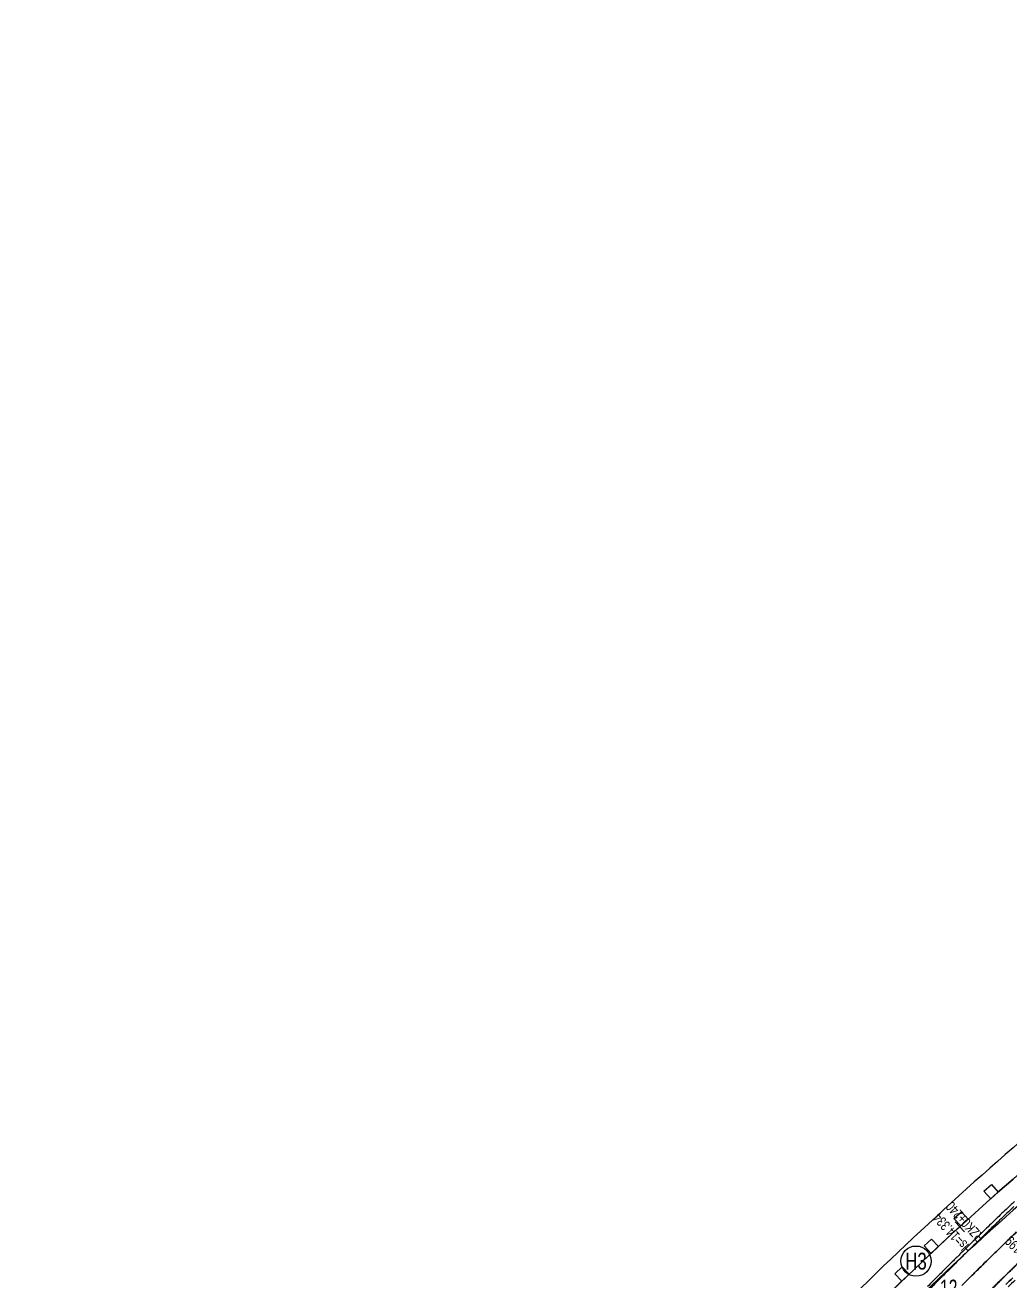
# Model space of a CAD drawing. Extents: x 0 to 558779, y 0 to 2762081.
# Drawn here: x 519680.3 to 519826.8, y 2757860.4 to 2758047.2 of the extents above; entities that cross this region are included whole.
import ezdxf
from ezdxf.enums import TextEntityAlignment as Align

# ---------------------------------------------------------------- set-up
doc = ezdxf.new("R2010")
doc.units = 0
doc.header["$LTSCALE"] = 20
doc.linetypes.add('CENTER', pattern=[2, 1.25, -0.25, 0.25, -0.25])
for name, color, linetype in [('B-标线', 8, 'Continuous'), ('DL-中心线', 10, 'Continuous'), ('DL-人行道边线', 1, 'Continuous'), ('DL-树池', 110, 'Continuous'), ('DL-非机动车道边线', 6, 'Continuous'), ('L-洛秀互通匝道边线', 140, 'Continuous'), ('L-辅路绿化带', 3, 'Continuous'), ('QL-墩号', 6, 'Continuous'), ('XW_H', 7, 'Continuous'), ('XW_RZ-海江左慢行', 7, 'Continuous'), ('桩号-RZ-海江左慢行', 7, 'Continuous'), ('设计高-H', 7, 'Continuous'), ('设计高-RZ-海江左慢行', 7, 'Continuous'), ('设计高-地面高-RZ-海江左慢行', 7, 'Continuous')]:
    doc.layers.add(name, color=color, linetype=linetype)
doc.layers.add('坐标标注', color=6, linetype='Continuous', plot=False)
doc.styles.get("Standard").update_dxf_attribs({"font": 'fsdb_e.shx', "width": 0.7, "bigfont": 'hzdx.shx'})

# ---------------------------------------------------------------- blocks, each defined once
blk = doc.blocks.new('shuchi02')
at = {"layer": 'DL-树池', "color": 3}
blk.add_lwpolyline([(-0.75, 0), (0.75, 0), (0.75, -1.5), (-0.75, -1.5)], close=True, dxfattribs=at)

msp = doc.modelspace()

# ---------------------------------------------------------------- linework, layer by layer
at = {"layer": 'B-标线', "lineweight": 35, "flags": 128}
for points in [[(519827.604, 2757867.793, 0.0005556), (519826.722, 2757866.943, 0.0005556), (519825.811, 2757866.061, 0.0005556), (519824.868, 2757865.144, 0.0005556), (519823.888, 2757864.188, 0.0005556), (519822.868, 2757863.187, 0.0005556), (519821.8, 2757862.135, 0.0005556), (519820.677, 2757861.024, 0.0005556), (519819.489, 2757859.843, 0.0005556)], [(519827.31, 2757862.637, 0.0005556), (519826.336, 2757861.686, 0.0005556), (519825.321, 2757860.691, 0.0005556), (519824.259, 2757859.645, 0.0005556)], [(519827.036, 2757860.972, 0.0005556), (519826.022, 2757859.978, 0.0005556)]]:
    msp.add_lwpolyline(points, format="xyb", dxfattribs=at)
at = {"layer": 'DL-中心线', "linetype": 'CENTER', "lineweight": 35, "ltscale": 5, "flags": 128}
for points in [[(519972.856, 2758047.225), (519967.618, 2758032.372, -0.1331082), (519905.246, 2757941.929), (519834.024, 2757881.645, 0.024432), (519798.335, 2757848.312), (519745.375, 2757793.77, 0.1531871), (519723.827, 2757750.995, -0.0264889), (519719.296, 2757730.309), (519694.524, 2757640.305, -0.1563706), (519677.824, 2757614.75, 0.2358019), (519655.675, 2757565.927), (519656.284, 2757549.573, 0.1125263), (519662.027, 2757528.103, -0.1102366), (519681.372, 2757457.065, -0.1911274), (519652.574, 2757373.373, -0.0218671), (519613.482, 2757331.648, 0.0327793), (519560.053, 2757272.069, -0.037184), (519540.027, 2757250.129), (519529.545, 2757240.233, 0.0025362), (519524.323, 2757235.253)], [(519983.23, 2758043.567, -0.0000614), (519982.583, 2758041.733, -0.0001841), (519981.936, 2758039.9, -0.0003069), (519981.286, 2758038.067, -0.0004296), (519980.634, 2758036.235, -0.0005524), (519979.978, 2758034.405, -0.0006752), (519979.317, 2758032.576, -0.0007979), (519978.652, 2758030.749, -0.0009207), (519977.98, 2758028.924, -0.0010434), (519977.301, 2758027.102, -0.0011048), (519976.648, 2758025.374, -0.0011048), (519976.045, 2758023.8, -0.0011048), (519975.481, 2758022.346, -0.0011048), (519974.948, 2758020.988, -0.0011048), (519974.439, 2758019.71, -0.0011048), (519973.951, 2758018.5, -0.0011048), (519973.481, 2758017.348, -0.0011048), (519973.026, 2758016.247, -0.0011048), (519972.584, 2758015.192, -0.0011048), (519972.154, 2758014.177, -0.0011048), (519971.734, 2758013.198, -0.0011048), (519971.323, 2758012.252, -0.0011048), (519970.92, 2758011.336, -0.0005524), (519970.722, 2758010.889, -0.1065559), (519916.03, 2757936.021, -0.0005524), (519915.664, 2757935.696, -0.0011048), (519914.913, 2757935.034, -0.0011048), (519914.137, 2757934.355, -0.0011048), (519913.332, 2757933.657, -0.0011048), (519912.496, 2757932.939, -0.0011048), (519911.625, 2757932.197, -0.0011048), (519910.715, 2757931.429, -0.0011048), (519909.761, 2757930.63, -0.0011048), (519908.756, 2757929.798, -0.0011048), (519907.694, 2757928.925, -0.0011048), (519906.562, 2757928.003, -0.0011048), (519905.348, 2757927.024, -0.0011048), (519904.032, 2757925.971, -0.0011048), (519902.584, 2757924.824, -0.0010434), (519901.055, 2757923.623, -0.0009207), (519899.521, 2757922.428, -0.0007979), (519897.983, 2757921.238, -0.0006752), (519896.442, 2757920.053, -0.0005524), (519894.897, 2757918.872, -0.0004296), (519893.351, 2757917.693, -0.0003069), (519891.802, 2757916.517, -0.0001841), (519890.252, 2757915.343, -0.0000614), (519888.702, 2757914.169, 0.000027), (519887.152, 2757912.995, 0.000081), (519885.602, 2757911.821, 0.000135), (519884.053, 2757910.646, 0.000189), (519882.504, 2757909.47, 0.0002431), (519880.956, 2757908.293, 0.0002971), (519879.41, 2757907.115, 0.0003511), (519877.865, 2757905.934, 0.0004051), (519876.322, 2757904.751, 0.0004591), (519874.781, 2757903.565, 0.0004861), (519873.319, 2757902.436, 0.0004861), (519871.987, 2757901.403, 0.0004861), (519870.757, 2757900.445, 0.0004861), (519869.607, 2757899.546, 0.0004861), (519868.525, 2757898.697, 0.0004861), (519867.5, 2757897.889, 0.0004861), (519866.525, 2757897.117, 0.0004861), (519865.592, 2757896.376, 0.0004861), (519864.698, 2757895.663, 0.0004861), (519863.837, 2757894.973, 0.0004861), (519863.007, 2757894.306, 0.0004861), (519862.205, 2757893.658, 0.0004861), (519861.427, 2757893.028, 0.0002431), (519861.047, 2757892.719, 0.0192773), (519832.113, 2757867.261, 0.0002778), (519831.707, 2757866.875, 0.0005556), (519830.88, 2757866.086, 0.0005556), (519830.03, 2757865.27, 0.0005556), (519829.153, 2757864.425, 0.0005556), (519828.248, 2757863.549, 0.0005556), (519827.31, 2757862.637, 0.0005556), (519826.336, 2757861.686, 0.0005556), (519825.321, 2757860.691, 0.0005556), (519824.259, 2757859.645, 0.0005556), (519823.141, 2757858.539, 0.0005556), (519821.959, 2757857.363, 0.0005556), (519820.697, 2757856.104, 0.0005556), (519819.337, 2757854.74, 0.0005556), (519817.85, 2757853.242, 0.0005247), (519816.288, 2757851.661, 0.000463), (519814.728, 2757850.078, 0.0004012), (519813.172, 2757848.492, 0.0003395), (519811.618, 2757846.903, 0.0002778), (519810.066, 2757845.313, 0.000216), (519808.516, 2757843.721, 0.0001543), (519806.966, 2757842.128, 0.0000926), (519805.418, 2757840.534, 0.0000309), (519803.87, 2757838.94), (519779.374, 2757813.711, -0.0001929), (519773.954, 2757808.133, -0.0005787), (519768.526, 2757802.562, -0.0009645), (519763.08, 2757797.009, -0.0013503), (519757.609, 2757791.48, -0.0017361), (519752.104, 2757785.986, -0.0021219), (519746.557, 2757780.534, -0.0025077), (519740.96, 2757775.134, -0.0028935), (519735.304, 2757769.795, -0.0032793), (519729.583, 2757764.526, -0.0034722), (519724.082, 2757759.594, -0.0034722), (519719, 2757755.165, -0.0034722), (519714.239, 2757751.131, -0.0034722), (519709.735, 2757747.42, -0.0034722), (519705.44, 2757743.981, -0.0034722), (519701.321, 2757740.776, -0.0034722), (519697.352, 2757737.775, -0.0034722), (519693.513, 2757734.955, -0.0034722), (519689.786, 2757732.297, -0.0034722), (519686.161, 2757729.786, -0.0034722), (519682.625, 2757727.409, -0.0034722), (519679.17, 2757725.155, -0.0034722), (519675.787, 2757723.016, -0.0017361), (519674.122, 2757721.986, -0.1059643), (519563.438, 2757682.96, -0.0009921), (519562.328, 2757682.82, -0.0019841), (519560.058, 2757682.546, -0.0019841), (519557.715, 2757682.283, -0.0019841), (519555.294, 2757682.03, -0.0019841), (519552.785, 2757681.789, -0.0019841), (519550.18, 2757681.558, -0.0019841), (519547.466, 2757681.34, -0.0019841), (519544.63, 2757681.135, -0.0019841), (519541.654, 2757680.943, -0.0019841), (519538.515, 2757680.766, -0.0019841), (519535.184, 2757680.605, -0.0019841), (519531.621, 2757680.46, -0.0019841), (519527.771, 2757680.335, -0.0019841), (519523.551, 2757680.231, -0.0018739), (519519.107, 2757680.156, -0.0016534), (519514.663, 2757680.113, -0.001433), (519510.218, 2757680.096, -0.0012125), (519505.774, 2757680.104, -0.0009921), (519501.329, 2757680.131, -0.0007716), (519496.885, 2757680.173, -0.0005511), (519492.441, 2757680.227, -0.0003307), (519487.997, 2757680.29, -0.0001102), (519483.553, 2757680.356), (519395.692, 2757681.675)]]:
    msp.add_lwpolyline(points, format="xyb", dxfattribs=at)
at = {"layer": 'DL-人行道边线', "flags": 128}
msp.add_lwpolyline([(519905.901, 2757947.116, -0.0046624), (519902.985, 2757944.6), (519831.763, 2757884.316, 0.024432), (519795.824, 2757850.75, 0.024432)], format="xyb", dxfattribs=at)
at = {"layer": 'DL-非机动车道边线', "flags": 128}
msp.add_lwpolyline([(519908.212, 2757944.487, -0.0046624), (519905.246, 2757941.929), (519834.024, 2757881.645, 0.024432), (519798.335, 2757848.312)], format="xyb", dxfattribs=at)
at = {"layer": 'L-洛秀互通匝道边线', "flags": 128}
for points in [[(519827.29, 2757872.334, 0.0002778), (519826.879, 2757871.943, 0.0005556), (519826.04, 2757871.143, 0.0005556), (519825.179, 2757870.316, 0.0005556), (519824.291, 2757869.461, 0.0005556), (519823.374, 2757868.574, 0.0005556), (519822.425, 2757867.651, 0.0005556), (519821.44, 2757866.69, 0.0005556), (519820.414, 2757865.683, 0.0005556), (519819.341, 2757864.626, 0.0005556), (519818.212, 2757863.509, 0.0005556), (519817.019, 2757862.323, 0.0005556), (519815.746, 2757861.052, 0.0005556), (519814.375, 2757859.677, 0.0005556)], [(519827.224, 2757871.581, 0.0005556), (519826.386, 2757870.782, 0.0005556), (519825.525, 2757869.956, 0.0005556), (519824.638, 2757869.101, 0.0005556), (519823.722, 2757868.215, 0.0005556), (519822.774, 2757867.293, 0.0005556), (519821.79, 2757866.332, 0.0005556), (519820.765, 2757865.327, 0.0005556), (519819.692, 2757864.27, 0.0005556), (519818.564, 2757863.154, 0.0005556), (519817.371, 2757861.968, 0.0005556), (519816.099, 2757860.699, 0.0005556), (519814.729, 2757859.324, 0.0005556)], [(519827.036, 2757860.972, 0.0005556), (519826.022, 2757859.978, 0.0005556)], [(519827.385, 2757860.614, 0.0005556), (519826.373, 2757859.621, 0.0005556)]]:
    msp.add_lwpolyline(points, format="xyb", dxfattribs=at)
at = {"layer": 'L-辅路绿化带', "flags": 128}
msp.add_lwpolyline([(519910.523, 2757941.858, -0.0046624), (519907.508, 2757939.257), (519836.286, 2757878.973, 0.024432), (519800.846, 2757845.874, 0.024432)], format="xyb", dxfattribs=at)
at = {"layer": 'QL-墩号'}
msp.add_circle((519812.663, 2757863.453), 2.25, dxfattribs=at)
at = {"layer": 'XW_H', "color": 6, "flags": 128}
msp.add_lwpolyline([(519832.113, 2757867.261, 0.0002532), (519831.746, 2757866.912, 0.0010671), (519830.139, 2757865.375, 0.0012677), (519828.104, 2757863.41, 0.0011677), (519826.079, 2757861.435, 0.0010677), (519824.063, 2757859.451, 0.0009677), (519822.055, 2757857.459, 0.0008677), (519820.054, 2757855.46, 0.0007677), (519818.06, 2757853.454, 0.0006677), (519816.072, 2757851.443, 0.0005677), (519814.088, 2757849.426, 0.0004677), (519812.109, 2757847.406, 0.0003677), (519810.133, 2757845.382, 0.0002677), (519808.16, 2757843.355, 0.0001677), (519806.189, 2757841.327, 0.0000677), (519804.218, 2757839.298), (519803.87, 2757838.94)], format="xyb", dxfattribs=at)
msp.add_lwpolyline([(519832.113, 2757867.261, 0.0002532), (519831.746, 2757866.912, 0.0010671), (519830.139, 2757865.375, 0.0012677), (519828.104, 2757863.41, 0.0011677), (519826.079, 2757861.435, 0.0010677), (519824.063, 2757859.451, 0.0009677), (519822.055, 2757857.459, 0.0008677), (519820.054, 2757855.46, 0.0007677), (519818.06, 2757853.454, 0.0006677), (519816.072, 2757851.443, 0.0005677), (519814.088, 2757849.426, 0.0004677), (519812.109, 2757847.406, 0.0003677), (519810.133, 2757845.382, 0.0002677), (519808.16, 2757843.355, 0.0001677), (519806.189, 2757841.327, 0.0000677), (519804.218, 2757839.298), (519803.87, 2757838.94)], format="xyb", dxfattribs=at)
at = {"layer": 'XW_RZ-海江左慢行', "color": 2}
msp.add_arc((520157.055, 2757500.002), 500, 130.24532, 135.8436, dxfattribs=at)
msp.add_arc((520157.055, 2757500.002), 500, 130.24532, 135.8436, dxfattribs=at)
at = {"layer": '设计高-地面高-RZ-海江左慢行'}
msp.add_line((519819.857, 2757867.832), (519818.505, 2757869.306), dxfattribs=at)

# ---------------------------------------------------------------- block references
at = {"layer": 'DL-树池'}
for p, rotation in [((519824.321, 2757873.215), 221.7183042394622), ((519819.866, 2757869.195), 222.4058535935431), ((519815.46, 2757865.123), 223.093402947624), ((519811.104, 2757860.997), 223.7809523017048)]:
    msp.add_blockref('shuchi02', p, dxfattribs=dict(at, rotation=rotation))

# ---------------------------------------------------------------- texts
at = {"layer": 'QL-墩号', "width": 0.75}
msp.add_text('H3', height=2.5, dxfattribs=at).set_placement((519812.663, 2757863.453), align=Align.MIDDLE_CENTER)
at = {"layer": '坐标标注', "width": 0.7}
msp.add_text('12', height=2.5, dxfattribs=at).set_placement((519816.222, 2757858.202))
at = {"layer": '桩号-RZ-海江左慢行', "width": 0.75}
msp.add_text('RZK0+240', height=1.5, rotation=132.51225, dxfattribs=at).set_placement((519819.402, 2757868.771), align=Align.TOP_CENTER)
at = {"layer": '设计高-H', "width": 0.75}
msp.add_text('Hs=23.199', height=1.5, rotation=133.8862, dxfattribs=at).set_placement((519829.704, 2757864.957), align=Align.BOTTOM_CENTER)
at = {"layer": '设计高-RZ-海江左慢行', "width": 0.75}
msp.add_text('Hs=14.334', height=1.5, rotation=132.51225, dxfattribs=at).set_placement((519818.96, 2757868.366), align=Align.BOTTOM_CENTER)

doc.saveas('drawing.dxf')
